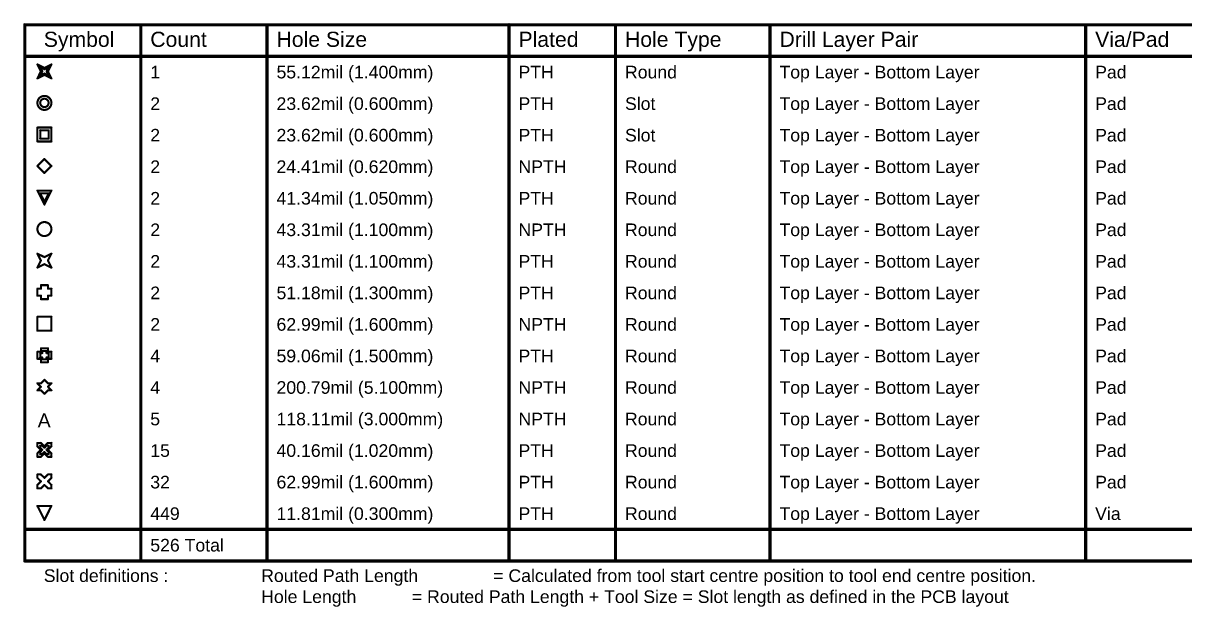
# Model space of a CAD drawing. Header units: inches. Extents: x -21 to 276, y -5 to 220.
# Drawn here: x -5.7 to 134.4, y 149.7 to 220.2 of the extents above; entities that cross this region are included whole.
import ezdxf

# ---------------------------------------------------------------- set-up
doc = ezdxf.new("R2010")
doc.units = ezdxf.units.IN
doc.layers.add('Drill Drawing', color=1, linetype='Continuous')
doc.styles.add('Arial', font='', dxfattribs={"height": 0.2})
doc.styles.get('Arial').set_extended_font_data('Arial')

msp = doc.modelspace()

# ---------------------------------------------------------------- linework, layer by layer
at = {"layer": 'Drill Drawing'}
for points in [[(-5.55, 219.99, 0.381, 0.381, 0), (275.9, 219.99, 0.381, 0.381, 0)], [(-5.55, 155.22, 0.381, 0.381, 0), (-5.55, 219.99, 0.381, 0.381, 0)], [(8.44, 155.22, 0.381, 0.381, 0), (8.44, 219.99, 0.381, 0.381, 0)], [(23.68, 155.22, 0.381, 0.381, 0), (23.68, 219.99, 0.381, 0.381, 0)], [(52.88, 155.22, 0.381, 0.381, 0), (52.88, 219.99, 0.381, 0.381, 0)], [(65.73, 155.22, 0.381, 0.381, 0), (65.73, 219.99, 0.381, 0.381, 0)], [(84.37, 155.22, 0.381, 0.381, 0), (84.37, 219.99, 0.381, 0.381, 0)], [(122.46, 155.22, 0.381, 0.381, 0), (122.46, 219.99, 0.381, 0.381, 0)], [(-5.55, 216.18, 0.381, 0.381, 0), (275.9, 216.18, 0.381, 0.381, 0)], [(-4.03, 215.2, 0.254, 0.254, 0), (-3.18, 214.78, 0.254, 0.254, 0)], [(-4.03, 215.2, 0.254, 0.254, 0), (-3.61, 214.36, 0.254, 0.254, 0)], [(-4.03, 213.51, 0.254, 0.254, 0), (-3.61, 214.36, 0.254, 0.254, 0)], [(-3.69, 214.87, 0.254, 0.254, 0), (-3.18, 214.61, 0.254, 0.254, 0)], [(-3.69, 214.87, 0.254, 0.254, 0), (-3.44, 214.36, 0.254, 0.254, 0)], [(-3.69, 213.85, 0.254, 0.254, 0), (-3.44, 214.36, 0.254, 0.254, 0)], [(-3.18, 214.78, 0.254, 0.254, 0), (-2.34, 215.2, 0.254, 0.254, 0)], [(-3.18, 214.61, 0.254, 0.254, 0), (-2.68, 214.87, 0.254, 0.254, 0)], [(-2.93, 214.36, 0.254, 0.254, 0), (-2.68, 214.87, 0.254, 0.254, 0)], [(-2.93, 214.36, 0.254, 0.254, 0), (-2.68, 213.85, 0.254, 0.254, 0)], [(-2.76, 214.36, 0.254, 0.254, 0), (-2.34, 215.2, 0.254, 0.254, 0)], [(-2.76, 214.36, 0.254, 0.254, 0), (-2.34, 213.51, 0.254, 0.254, 0)], [(-4.03, 213.51, 0.254, 0.254, 0), (-3.18, 213.93, 0.254, 0.254, 0)], [(-3.69, 213.85, 0.254, 0.254, 0), (-3.18, 214.1, 0.254, 0.254, 0)], [(-3.18, 214.1, 0.254, 0.254, 0), (-2.68, 213.85, 0.254, 0.254, 0)], [(-3.18, 213.93, 0.254, 0.254, 0), (-2.34, 213.51, 0.254, 0.254, 0)], [(-4.03, 207.58, 0.254, 0.254, 0), (-2.34, 207.58, 0.254, 0.254, 0)], [(-4.03, 205.89, 0.254, 0.254, 0), (-4.03, 207.58, 0.254, 0.254, 0)], [(-2.34, 205.89, 0.254, 0.254, 0), (-2.34, 207.58, 0.254, 0.254, 0)], [(-3.69, 207.25, 0.254, 0.254, 0), (-2.68, 207.25, 0.254, 0.254, 0)], [(-3.69, 206.23, 0.254, 0.254, 0), (-3.69, 207.25, 0.254, 0.254, 0)], [(-3.69, 206.23, 0.254, 0.254, 0), (-2.68, 206.23, 0.254, 0.254, 0)], [(-2.68, 206.23, 0.254, 0.254, 0), (-2.68, 207.25, 0.254, 0.254, 0)], [(-4.03, 205.89, 0.254, 0.254, 0), (-2.34, 205.89, 0.254, 0.254, 0)], [(-4.03, 202.93, 0.254, 0.254, 0), (-3.18, 203.77, 0.254, 0.254, 0)], [(-3.18, 203.77, 0.254, 0.254, 0), (-2.34, 202.93, 0.254, 0.254, 0)], [(-4.03, 202.93, 0.254, 0.254, 0), (-3.18, 202.08, 0.254, 0.254, 0)], [(-3.18, 202.08, 0.254, 0.254, 0), (-2.34, 202.93, 0.254, 0.254, 0)], [(-4.03, 199.96, 0.254, 0.254, 0), (-2.34, 199.96, 0.254, 0.254, 0)], [(-4.03, 199.96, 0.254, 0.254, 0), (-3.18, 198.27, 0.254, 0.254, 0)], [(-3.69, 199.63, 0.254, 0.254, 0), (-2.68, 199.63, 0.254, 0.254, 0)], [(-3.69, 199.63, 0.254, 0.254, 0), (-3.18, 198.61, 0.254, 0.254, 0)], [(-3.18, 198.27, 0.254, 0.254, 0), (-2.34, 199.96, 0.254, 0.254, 0)], [(-3.18, 198.61, 0.254, 0.254, 0), (-2.68, 199.63, 0.254, 0.254, 0)], [(-4.03, 192.34, 0.254, 0.254, 0), (-3.18, 191.92, 0.254, 0.254, 0)], [(-4.03, 192.34, 0.254, 0.254, 0), (-3.61, 191.5, 0.254, 0.254, 0)], [(-3.18, 191.92, 0.254, 0.254, 0), (-2.34, 192.34, 0.254, 0.254, 0)], [(-2.76, 191.5, 0.254, 0.254, 0), (-2.34, 192.34, 0.254, 0.254, 0)], [(-4.03, 190.65, 0.254, 0.254, 0), (-3.61, 191.5, 0.254, 0.254, 0)], [(-4.03, 190.65, 0.254, 0.254, 0), (-3.18, 191.07, 0.254, 0.254, 0)], [(-3.18, 191.07, 0.254, 0.254, 0), (-2.34, 190.65, 0.254, 0.254, 0)], [(-2.76, 191.5, 0.254, 0.254, 0), (-2.34, 190.65, 0.254, 0.254, 0)], [(-4.03, 187.26, 0.254, 0.254, 0), (-4.03, 188.11, 0.254, 0.254, 0)], [(-4.03, 188.11, 0.254, 0.254, 0), (-3.61, 188.11, 0.254, 0.254, 0)], [(-3.61, 188.11, 0.254, 0.254, 0), (-3.61, 188.53, 0.254, 0.254, 0)], [(-3.61, 188.53, 0.254, 0.254, 0), (-2.76, 188.53, 0.254, 0.254, 0)], [(-2.76, 188.11, 0.254, 0.254, 0), (-2.76, 188.53, 0.254, 0.254, 0)], [(-2.76, 188.11, 0.254, 0.254, 0), (-2.34, 188.11, 0.254, 0.254, 0)], [(-2.34, 187.26, 0.254, 0.254, 0), (-2.34, 188.11, 0.254, 0.254, 0)], [(-4.03, 187.26, 0.254, 0.254, 0), (-3.61, 187.26, 0.254, 0.254, 0)], [(-3.61, 186.84, 0.254, 0.254, 0), (-3.61, 187.26, 0.254, 0.254, 0)], [(-3.61, 186.84, 0.254, 0.254, 0), (-2.76, 186.84, 0.254, 0.254, 0)], [(-2.76, 187.26, 0.254, 0.254, 0), (-2.34, 187.26, 0.254, 0.254, 0)], [(-2.76, 186.84, 0.254, 0.254, 0), (-2.76, 187.26, 0.254, 0.254, 0)], [(-4.03, 184.72, 0.254, 0.254, 0), (-2.34, 184.72, 0.254, 0.254, 0)], [(-4.03, 183.03, 0.254, 0.254, 0), (-4.03, 184.72, 0.254, 0.254, 0)], [(-2.34, 183.03, 0.254, 0.254, 0), (-2.34, 184.72, 0.254, 0.254, 0)], [(-4.03, 183.03, 0.254, 0.254, 0), (-2.34, 183.03, 0.254, 0.254, 0)], [(-3.61, 180.49, 0.254, 0.254, 0), (-3.61, 180.91, 0.254, 0.254, 0)], [(-3.61, 180.91, 0.254, 0.254, 0), (-2.76, 180.91, 0.254, 0.254, 0)], [(-2.76, 180.49, 0.254, 0.254, 0), (-2.76, 180.91, 0.254, 0.254, 0)], [(-4.03, 179.64, 0.254, 0.254, 0), (-4.03, 180.49, 0.254, 0.254, 0)], [(-4.03, 180.49, 0.254, 0.254, 0), (-3.61, 180.49, 0.254, 0.254, 0)], [(-4.03, 179.64, 0.254, 0.254, 0), (-3.61, 179.64, 0.254, 0.254, 0)], [(-3.69, 179.81, 0.254, 0.254, 0), (-3.69, 180.32, 0.254, 0.254, 0)], [(-3.69, 180.32, 0.254, 0.254, 0), (-3.44, 180.32, 0.254, 0.254, 0)], [(-3.69, 179.81, 0.254, 0.254, 0), (-3.44, 179.81, 0.254, 0.254, 0)], [(-3.61, 179.22, 0.254, 0.254, 0), (-3.61, 179.64, 0.254, 0.254, 0)], [(-3.44, 180.32, 0.254, 0.254, 0), (-3.44, 180.58, 0.254, 0.254, 0)], [(-3.44, 180.58, 0.254, 0.254, 0), (-2.93, 180.58, 0.254, 0.254, 0)], [(-3.44, 179.56, 0.254, 0.254, 0), (-3.44, 179.81, 0.254, 0.254, 0)], [(-3.44, 179.56, 0.254, 0.254, 0), (-2.93, 179.56, 0.254, 0.254, 0)], [(-2.93, 180.32, 0.254, 0.254, 0), (-2.93, 180.58, 0.254, 0.254, 0)], [(-2.93, 180.32, 0.254, 0.254, 0), (-2.68, 180.32, 0.254, 0.254, 0)], [(-2.93, 179.81, 0.254, 0.254, 0), (-2.68, 179.81, 0.254, 0.254, 0)], [(-2.93, 179.56, 0.254, 0.254, 0), (-2.93, 179.81, 0.254, 0.254, 0)], [(-2.76, 180.49, 0.254, 0.254, 0), (-2.34, 180.49, 0.254, 0.254, 0)], [(-2.76, 179.64, 0.254, 0.254, 0), (-2.34, 179.64, 0.254, 0.254, 0)], [(-2.76, 179.22, 0.254, 0.254, 0), (-2.76, 179.64, 0.254, 0.254, 0)], [(-2.68, 179.81, 0.254, 0.254, 0), (-2.68, 180.32, 0.254, 0.254, 0)], [(-2.34, 179.64, 0.254, 0.254, 0), (-2.34, 180.49, 0.254, 0.254, 0)], [(-3.61, 179.22, 0.254, 0.254, 0), (-2.76, 179.22, 0.254, 0.254, 0)], [(-4.03, 176.68, 0.254, 0.254, 0), (-3.61, 176.26, 0.254, 0.254, 0)], [(-4.03, 176.68, 0.254, 0.254, 0), (-3.61, 176.68, 0.254, 0.254, 0)], [(-3.61, 176.68, 0.254, 0.254, 0), (-3.18, 177.1, 0.254, 0.254, 0)], [(-3.18, 177.1, 0.254, 0.254, 0), (-2.76, 176.68, 0.254, 0.254, 0)], [(-2.76, 176.68, 0.254, 0.254, 0), (-2.34, 176.68, 0.254, 0.254, 0)], [(-2.76, 176.26, 0.254, 0.254, 0), (-2.34, 176.68, 0.254, 0.254, 0)], [(-4.03, 175.83, 0.254, 0.254, 0), (-3.61, 176.26, 0.254, 0.254, 0)], [(-4.03, 175.83, 0.254, 0.254, 0), (-3.61, 175.83, 0.254, 0.254, 0)], [(-3.61, 175.83, 0.254, 0.254, 0), (-3.18, 175.41, 0.254, 0.254, 0)], [(-3.18, 175.41, 0.254, 0.254, 0), (-2.76, 175.83, 0.254, 0.254, 0)], [(-2.76, 176.26, 0.254, 0.254, 0), (-2.34, 175.83, 0.254, 0.254, 0)], [(-2.76, 175.83, 0.254, 0.254, 0), (-2.34, 175.83, 0.254, 0.254, 0)], [(-4.03, 169.06, 0.254, 0.254, 0), (-4.03, 169.48, 0.254, 0.254, 0)], [(-4.03, 169.48, 0.254, 0.254, 0), (-3.61, 169.48, 0.254, 0.254, 0)], [(-3.61, 169.48, 0.254, 0.254, 0), (-3.18, 169.06, 0.254, 0.254, 0)], [(-3.18, 169.06, 0.254, 0.254, 0), (-2.76, 169.48, 0.254, 0.254, 0)], [(-2.76, 169.48, 0.254, 0.254, 0), (-2.34, 169.48, 0.254, 0.254, 0)], [(-2.34, 169.06, 0.254, 0.254, 0), (-2.34, 169.48, 0.254, 0.254, 0)], [(-4.03, 169.06, 0.254, 0.254, 0), (-3.61, 168.64, 0.254, 0.254, 0)], [(-4.03, 168.21, 0.254, 0.254, 0), (-3.61, 168.64, 0.254, 0.254, 0)], [(-4.03, 167.79, 0.254, 0.254, 0), (-4.03, 168.21, 0.254, 0.254, 0)], [(-3.69, 168.89, 0.254, 0.254, 0), (-3.69, 169.15, 0.254, 0.254, 0)], [(-3.69, 169.15, 0.254, 0.254, 0), (-3.44, 169.15, 0.254, 0.254, 0)], [(-3.69, 168.89, 0.254, 0.254, 0), (-3.44, 168.64, 0.254, 0.254, 0)], [(-3.69, 168.38, 0.254, 0.254, 0), (-3.44, 168.64, 0.254, 0.254, 0)], [(-3.69, 168.13, 0.254, 0.254, 0), (-3.69, 168.38, 0.254, 0.254, 0)], [(-3.69, 168.13, 0.254, 0.254, 0), (-3.44, 168.13, 0.254, 0.254, 0)], [(-3.61, 167.79, 0.254, 0.254, 0), (-3.18, 168.21, 0.254, 0.254, 0)], [(-3.44, 169.15, 0.254, 0.254, 0), (-3.18, 168.89, 0.254, 0.254, 0)], [(-3.44, 168.13, 0.254, 0.254, 0), (-3.18, 168.38, 0.254, 0.254, 0)], [(-3.18, 168.89, 0.254, 0.254, 0), (-2.93, 169.15, 0.254, 0.254, 0)], [(-3.18, 168.38, 0.254, 0.254, 0), (-2.93, 168.13, 0.254, 0.254, 0)], [(-3.18, 168.21, 0.254, 0.254, 0), (-2.76, 167.79, 0.254, 0.254, 0)], [(-2.93, 169.15, 0.254, 0.254, 0), (-2.68, 169.15, 0.254, 0.254, 0)], [(-2.93, 168.64, 0.254, 0.254, 0), (-2.68, 168.89, 0.254, 0.254, 0)], [(-2.93, 168.64, 0.254, 0.254, 0), (-2.68, 168.38, 0.254, 0.254, 0)], [(-2.93, 168.13, 0.254, 0.254, 0), (-2.68, 168.13, 0.254, 0.254, 0)], [(-2.76, 168.64, 0.254, 0.254, 0), (-2.34, 169.06, 0.254, 0.254, 0)], [(-2.76, 168.64, 0.254, 0.254, 0), (-2.34, 168.21, 0.254, 0.254, 0)], [(-2.68, 168.89, 0.254, 0.254, 0), (-2.68, 169.15, 0.254, 0.254, 0)], [(-2.68, 168.13, 0.254, 0.254, 0), (-2.68, 168.38, 0.254, 0.254, 0)], [(-2.34, 167.79, 0.254, 0.254, 0), (-2.34, 168.21, 0.254, 0.254, 0)], [(-4.03, 167.79, 0.254, 0.254, 0), (-3.61, 167.79, 0.254, 0.254, 0)], [(-2.76, 167.79, 0.254, 0.254, 0), (-2.34, 167.79, 0.254, 0.254, 0)], [(-4.03, 165.25, 0.254, 0.254, 0), (-4.03, 165.67, 0.254, 0.254, 0)], [(-4.03, 165.67, 0.254, 0.254, 0), (-3.61, 165.67, 0.254, 0.254, 0)], [(-3.61, 165.67, 0.254, 0.254, 0), (-3.18, 165.25, 0.254, 0.254, 0)], [(-3.18, 165.25, 0.254, 0.254, 0), (-2.76, 165.67, 0.254, 0.254, 0)], [(-2.76, 165.67, 0.254, 0.254, 0), (-2.34, 165.67, 0.254, 0.254, 0)], [(-2.34, 165.25, 0.254, 0.254, 0), (-2.34, 165.67, 0.254, 0.254, 0)], [(-4.03, 165.25, 0.254, 0.254, 0), (-3.61, 164.83, 0.254, 0.254, 0)], [(-4.03, 164.4, 0.254, 0.254, 0), (-3.61, 164.83, 0.254, 0.254, 0)], [(-4.03, 163.98, 0.254, 0.254, 0), (-4.03, 164.4, 0.254, 0.254, 0)], [(-4.03, 163.98, 0.254, 0.254, 0), (-3.61, 163.98, 0.254, 0.254, 0)], [(-3.61, 163.98, 0.254, 0.254, 0), (-3.18, 164.4, 0.254, 0.254, 0)], [(-3.18, 164.4, 0.254, 0.254, 0), (-2.76, 163.98, 0.254, 0.254, 0)], [(-2.76, 164.83, 0.254, 0.254, 0), (-2.34, 165.25, 0.254, 0.254, 0)], [(-2.76, 164.83, 0.254, 0.254, 0), (-2.34, 164.4, 0.254, 0.254, 0)], [(-2.76, 163.98, 0.254, 0.254, 0), (-2.34, 163.98, 0.254, 0.254, 0)], [(-2.34, 163.98, 0.254, 0.254, 0), (-2.34, 164.4, 0.254, 0.254, 0)], [(-4.03, 161.86, 0.254, 0.254, 0), (-2.34, 161.86, 0.254, 0.254, 0)], [(-4.03, 161.86, 0.254, 0.254, 0), (-3.18, 160.17, 0.254, 0.254, 0)], [(-3.18, 160.17, 0.254, 0.254, 0), (-2.34, 161.86, 0.254, 0.254, 0)], [(-5.55, 159.03, 0.381, 0.381, 0), (275.9, 159.03, 0.381, 0.381, 0)], [(-5.55, 155.22, 0.381, 0.381, 0), (275.9, 155.22, 0.381, 0.381, 0)]]:
    msp.add_lwpolyline(points, format="xyseb", dxfattribs=at)
for points in [[(-5.65, 219.99, 0.191, 0.191, 1), (-5.45, 219.99, 0.191, 0.191, 1)], [(-5.65, 219.99, 0.191, 0.191, 1), (-5.45, 219.99, 0.191, 0.191, 1)], [(8.35, 219.99, 0.191, 0.191, 1), (8.54, 219.99, 0.191, 0.191, 1)], [(23.58, 219.99, 0.191, 0.191, 1), (23.77, 219.99, 0.191, 0.191, 1)], [(52.78, 219.99, 0.191, 0.191, 1), (52.98, 219.99, 0.191, 0.191, 1)], [(65.63, 219.99, 0.191, 0.191, 1), (65.82, 219.99, 0.191, 0.191, 1)], [(84.27, 219.99, 0.191, 0.191, 1), (84.46, 219.99, 0.191, 0.191, 1)], [(122.36, 219.99, 0.191, 0.191, 1), (122.55, 219.99, 0.191, 0.191, 1)], [(-5.65, 216.18, 0.191, 0.191, 1), (-5.45, 216.18, 0.191, 0.191, 1)], [(-4.09, 215.2, 0.127, 0.127, 1), (-3.97, 215.2, 0.127, 0.127, 1)], [(-4.09, 215.2, 0.127, 0.127, 1), (-3.97, 215.2, 0.127, 0.127, 1)], [(-3.76, 214.87, 0.127, 0.127, 1), (-3.63, 214.87, 0.127, 0.127, 1)], [(-3.76, 214.87, 0.127, 0.127, 1), (-3.63, 214.87, 0.127, 0.127, 1)], [(-3.67, 214.36, 0.127, 0.127, 1), (-3.54, 214.36, 0.127, 0.127, 1)], [(-3.67, 214.36, 0.127, 0.127, 1), (-3.54, 214.36, 0.127, 0.127, 1)], [(-3.5, 214.36, 0.127, 0.127, 1), (-3.38, 214.36, 0.127, 0.127, 1)], [(-3.5, 214.36, 0.127, 0.127, 1), (-3.38, 214.36, 0.127, 0.127, 1)], [(-3.25, 214.78, 0.127, 0.127, 1), (-3.12, 214.78, 0.127, 0.127, 1)], [(-3.25, 214.78, 0.127, 0.127, 1), (-3.12, 214.78, 0.127, 0.127, 1)], [(-3.25, 214.61, 0.127, 0.127, 1), (-3.12, 214.61, 0.127, 0.127, 1)], [(-3.25, 214.61, 0.127, 0.127, 1), (-3.12, 214.61, 0.127, 0.127, 1)], [(-2.99, 214.36, 0.127, 0.127, 1), (-2.87, 214.36, 0.127, 0.127, 1)], [(-2.99, 214.36, 0.127, 0.127, 1), (-2.87, 214.36, 0.127, 0.127, 1)], [(-2.82, 214.36, 0.127, 0.127, 1), (-2.7, 214.36, 0.127, 0.127, 1)], [(-2.82, 214.36, 0.127, 0.127, 1), (-2.7, 214.36, 0.127, 0.127, 1)], [(-2.74, 214.87, 0.127, 0.127, 1), (-2.61, 214.87, 0.127, 0.127, 1)], [(-2.74, 214.87, 0.127, 0.127, 1), (-2.61, 214.87, 0.127, 0.127, 1)], [(-2.4, 215.2, 0.127, 0.127, 1), (-2.27, 215.2, 0.127, 0.127, 1)], [(-2.4, 215.2, 0.127, 0.127, 1), (-2.27, 215.2, 0.127, 0.127, 1)], [(-4.09, 213.51, 0.127, 0.127, 1), (-3.97, 213.51, 0.127, 0.127, 1)], [(-4.09, 213.51, 0.127, 0.127, 1), (-3.97, 213.51, 0.127, 0.127, 1)], [(-3.76, 213.85, 0.127, 0.127, 1), (-3.63, 213.85, 0.127, 0.127, 1)], [(-3.76, 213.85, 0.127, 0.127, 1), (-3.63, 213.85, 0.127, 0.127, 1)], [(-3.25, 214.1, 0.127, 0.127, 1), (-3.12, 214.1, 0.127, 0.127, 1)], [(-3.25, 214.1, 0.127, 0.127, 1), (-3.12, 214.1, 0.127, 0.127, 1)], [(-3.25, 213.93, 0.127, 0.127, 1), (-3.12, 213.93, 0.127, 0.127, 1)], [(-3.25, 213.93, 0.127, 0.127, 1), (-3.12, 213.93, 0.127, 0.127, 1)], [(-2.74, 213.85, 0.127, 0.127, 1), (-2.61, 213.85, 0.127, 0.127, 1)], [(-2.74, 213.85, 0.127, 0.127, 1), (-2.61, 213.85, 0.127, 0.127, 1)], [(-2.4, 213.51, 0.127, 0.127, 1), (-2.27, 213.51, 0.127, 0.127, 1)], [(-2.4, 213.51, 0.127, 0.127, 1), (-2.27, 213.51, 0.127, 0.127, 1)], [(-2.34, 210.55, 0.254, 0.254, 1), (-4.03, 210.55, 0.254, 0.254, 1)], [(-4.09, 210.55, 0.127, 0.127, 1), (-3.97, 210.55, 0.127, 0.127, 1)], [(-2.68, 210.55, 0.254, 0.254, 1), (-3.69, 210.55, 0.254, 0.254, 1)], [(-3.76, 210.55, 0.127, 0.127, 1), (-3.63, 210.55, 0.127, 0.127, 1)], [(-2.74, 210.55, 0.127, 0.127, 1), (-2.61, 210.55, 0.127, 0.127, 1)], [(-2.4, 210.55, 0.127, 0.127, 1), (-2.27, 210.55, 0.127, 0.127, 1)], [(-4.09, 207.58, 0.127, 0.127, 1), (-3.97, 207.58, 0.127, 0.127, 1)], [(-4.09, 207.58, 0.127, 0.127, 1), (-3.97, 207.58, 0.127, 0.127, 1)], [(-2.4, 207.58, 0.127, 0.127, 1), (-2.27, 207.58, 0.127, 0.127, 1)], [(-2.4, 207.58, 0.127, 0.127, 1), (-2.27, 207.58, 0.127, 0.127, 1)], [(-3.76, 207.25, 0.127, 0.127, 1), (-3.63, 207.25, 0.127, 0.127, 1)], [(-3.76, 207.25, 0.127, 0.127, 1), (-3.63, 207.25, 0.127, 0.127, 1)], [(-3.76, 206.23, 0.127, 0.127, 1), (-3.63, 206.23, 0.127, 0.127, 1)], [(-3.76, 206.23, 0.127, 0.127, 1), (-3.63, 206.23, 0.127, 0.127, 1)], [(-2.74, 207.25, 0.127, 0.127, 1), (-2.61, 207.25, 0.127, 0.127, 1)], [(-2.74, 207.25, 0.127, 0.127, 1), (-2.61, 207.25, 0.127, 0.127, 1)], [(-2.74, 206.23, 0.127, 0.127, 1), (-2.61, 206.23, 0.127, 0.127, 1)], [(-2.74, 206.23, 0.127, 0.127, 1), (-2.61, 206.23, 0.127, 0.127, 1)], [(-4.09, 205.89, 0.127, 0.127, 1), (-3.97, 205.89, 0.127, 0.127, 1)], [(-4.09, 205.89, 0.127, 0.127, 1), (-3.97, 205.89, 0.127, 0.127, 1)], [(-2.4, 205.89, 0.127, 0.127, 1), (-2.27, 205.89, 0.127, 0.127, 1)], [(-2.4, 205.89, 0.127, 0.127, 1), (-2.27, 205.89, 0.127, 0.127, 1)], [(-3.25, 203.77, 0.127, 0.127, 1), (-3.12, 203.77, 0.127, 0.127, 1)], [(-3.25, 203.77, 0.127, 0.127, 1), (-3.12, 203.77, 0.127, 0.127, 1)], [(-4.09, 202.93, 0.127, 0.127, 1), (-3.97, 202.93, 0.127, 0.127, 1)], [(-4.09, 202.93, 0.127, 0.127, 1), (-3.97, 202.93, 0.127, 0.127, 1)], [(-3.25, 202.08, 0.127, 0.127, 1), (-3.12, 202.08, 0.127, 0.127, 1)], [(-3.25, 202.08, 0.127, 0.127, 1), (-3.12, 202.08, 0.127, 0.127, 1)], [(-2.4, 202.93, 0.127, 0.127, 1), (-2.27, 202.93, 0.127, 0.127, 1)], [(-2.4, 202.93, 0.127, 0.127, 1), (-2.27, 202.93, 0.127, 0.127, 1)], [(-4.09, 199.96, 0.127, 0.127, 1), (-3.97, 199.96, 0.127, 0.127, 1)], [(-4.09, 199.96, 0.127, 0.127, 1), (-3.97, 199.96, 0.127, 0.127, 1)], [(-3.76, 199.63, 0.127, 0.127, 1), (-3.63, 199.63, 0.127, 0.127, 1)], [(-3.76, 199.63, 0.127, 0.127, 1), (-3.63, 199.63, 0.127, 0.127, 1)], [(-2.74, 199.63, 0.127, 0.127, 1), (-2.61, 199.63, 0.127, 0.127, 1)], [(-2.74, 199.63, 0.127, 0.127, 1), (-2.61, 199.63, 0.127, 0.127, 1)], [(-2.4, 199.96, 0.127, 0.127, 1), (-2.27, 199.96, 0.127, 0.127, 1)], [(-2.4, 199.96, 0.127, 0.127, 1), (-2.27, 199.96, 0.127, 0.127, 1)], [(-3.25, 198.61, 0.127, 0.127, 1), (-3.12, 198.61, 0.127, 0.127, 1)], [(-3.25, 198.61, 0.127, 0.127, 1), (-3.12, 198.61, 0.127, 0.127, 1)], [(-3.25, 198.27, 0.127, 0.127, 1), (-3.12, 198.27, 0.127, 0.127, 1)], [(-3.25, 198.27, 0.127, 0.127, 1), (-3.12, 198.27, 0.127, 0.127, 1)], [(-2.34, 195.31, 0.254, 0.254, 1), (-4.03, 195.31, 0.254, 0.254, 1)], [(-4.09, 195.31, 0.127, 0.127, 1), (-3.97, 195.31, 0.127, 0.127, 1)], [(-2.4, 195.31, 0.127, 0.127, 1), (-2.27, 195.31, 0.127, 0.127, 1)], [(-4.09, 192.34, 0.127, 0.127, 1), (-3.97, 192.34, 0.127, 0.127, 1)], [(-4.09, 192.34, 0.127, 0.127, 1), (-3.97, 192.34, 0.127, 0.127, 1)], [(-3.25, 191.92, 0.127, 0.127, 1), (-3.12, 191.92, 0.127, 0.127, 1)], [(-3.25, 191.92, 0.127, 0.127, 1), (-3.12, 191.92, 0.127, 0.127, 1)], [(-2.4, 192.34, 0.127, 0.127, 1), (-2.27, 192.34, 0.127, 0.127, 1)], [(-2.4, 192.34, 0.127, 0.127, 1), (-2.27, 192.34, 0.127, 0.127, 1)], [(-4.09, 190.65, 0.127, 0.127, 1), (-3.97, 190.65, 0.127, 0.127, 1)], [(-4.09, 190.65, 0.127, 0.127, 1), (-3.97, 190.65, 0.127, 0.127, 1)], [(-3.67, 191.5, 0.127, 0.127, 1), (-3.54, 191.5, 0.127, 0.127, 1)], [(-3.67, 191.5, 0.127, 0.127, 1), (-3.54, 191.5, 0.127, 0.127, 1)], [(-3.25, 191.07, 0.127, 0.127, 1), (-3.12, 191.07, 0.127, 0.127, 1)], [(-3.25, 191.07, 0.127, 0.127, 1), (-3.12, 191.07, 0.127, 0.127, 1)], [(-2.82, 191.5, 0.127, 0.127, 1), (-2.7, 191.5, 0.127, 0.127, 1)], [(-2.82, 191.5, 0.127, 0.127, 1), (-2.7, 191.5, 0.127, 0.127, 1)], [(-2.4, 190.65, 0.127, 0.127, 1), (-2.27, 190.65, 0.127, 0.127, 1)], [(-2.4, 190.65, 0.127, 0.127, 1), (-2.27, 190.65, 0.127, 0.127, 1)], [(-4.09, 188.11, 0.127, 0.127, 1), (-3.97, 188.11, 0.127, 0.127, 1)], [(-4.09, 188.11, 0.127, 0.127, 1), (-3.97, 188.11, 0.127, 0.127, 1)], [(-3.67, 188.53, 0.127, 0.127, 1), (-3.54, 188.53, 0.127, 0.127, 1)], [(-3.67, 188.53, 0.127, 0.127, 1), (-3.54, 188.53, 0.127, 0.127, 1)], [(-3.67, 188.11, 0.127, 0.127, 1), (-3.54, 188.11, 0.127, 0.127, 1)], [(-3.67, 188.11, 0.127, 0.127, 1), (-3.54, 188.11, 0.127, 0.127, 1)], [(-2.82, 188.53, 0.127, 0.127, 1), (-2.7, 188.53, 0.127, 0.127, 1)], [(-2.82, 188.53, 0.127, 0.127, 1), (-2.7, 188.53, 0.127, 0.127, 1)], [(-2.82, 188.11, 0.127, 0.127, 1), (-2.7, 188.11, 0.127, 0.127, 1)], [(-2.82, 188.11, 0.127, 0.127, 1), (-2.7, 188.11, 0.127, 0.127, 1)], [(-2.4, 188.11, 0.127, 0.127, 1), (-2.27, 188.11, 0.127, 0.127, 1)], [(-2.4, 188.11, 0.127, 0.127, 1), (-2.27, 188.11, 0.127, 0.127, 1)], [(-4.09, 187.26, 0.127, 0.127, 1), (-3.97, 187.26, 0.127, 0.127, 1)], [(-4.09, 187.26, 0.127, 0.127, 1), (-3.97, 187.26, 0.127, 0.127, 1)], [(-3.67, 187.26, 0.127, 0.127, 1), (-3.54, 187.26, 0.127, 0.127, 1)], [(-3.67, 187.26, 0.127, 0.127, 1), (-3.54, 187.26, 0.127, 0.127, 1)], [(-3.67, 186.84, 0.127, 0.127, 1), (-3.54, 186.84, 0.127, 0.127, 1)], [(-3.67, 186.84, 0.127, 0.127, 1), (-3.54, 186.84, 0.127, 0.127, 1)], [(-2.82, 187.26, 0.127, 0.127, 1), (-2.7, 187.26, 0.127, 0.127, 1)], [(-2.82, 187.26, 0.127, 0.127, 1), (-2.7, 187.26, 0.127, 0.127, 1)], [(-2.82, 186.84, 0.127, 0.127, 1), (-2.7, 186.84, 0.127, 0.127, 1)], [(-2.82, 186.84, 0.127, 0.127, 1), (-2.7, 186.84, 0.127, 0.127, 1)], [(-2.4, 187.26, 0.127, 0.127, 1), (-2.27, 187.26, 0.127, 0.127, 1)], [(-2.4, 187.26, 0.127, 0.127, 1), (-2.27, 187.26, 0.127, 0.127, 1)], [(-4.09, 184.72, 0.127, 0.127, 1), (-3.97, 184.72, 0.127, 0.127, 1)], [(-4.09, 184.72, 0.127, 0.127, 1), (-3.97, 184.72, 0.127, 0.127, 1)], [(-2.4, 184.72, 0.127, 0.127, 1), (-2.27, 184.72, 0.127, 0.127, 1)], [(-2.4, 184.72, 0.127, 0.127, 1), (-2.27, 184.72, 0.127, 0.127, 1)], [(-4.09, 183.03, 0.127, 0.127, 1), (-3.97, 183.03, 0.127, 0.127, 1)], [(-4.09, 183.03, 0.127, 0.127, 1), (-3.97, 183.03, 0.127, 0.127, 1)], [(-2.4, 183.03, 0.127, 0.127, 1), (-2.27, 183.03, 0.127, 0.127, 1)], [(-2.4, 183.03, 0.127, 0.127, 1), (-2.27, 183.03, 0.127, 0.127, 1)], [(-3.67, 180.91, 0.127, 0.127, 1), (-3.54, 180.91, 0.127, 0.127, 1)], [(-3.67, 180.91, 0.127, 0.127, 1), (-3.54, 180.91, 0.127, 0.127, 1)], [(-2.82, 180.91, 0.127, 0.127, 1), (-2.7, 180.91, 0.127, 0.127, 1)], [(-2.82, 180.91, 0.127, 0.127, 1), (-2.7, 180.91, 0.127, 0.127, 1)], [(-4.09, 180.49, 0.127, 0.127, 1), (-3.97, 180.49, 0.127, 0.127, 1)], [(-4.09, 180.49, 0.127, 0.127, 1), (-3.97, 180.49, 0.127, 0.127, 1)], [(-4.09, 179.64, 0.127, 0.127, 1), (-3.97, 179.64, 0.127, 0.127, 1)], [(-4.09, 179.64, 0.127, 0.127, 1), (-3.97, 179.64, 0.127, 0.127, 1)], [(-3.76, 180.32, 0.127, 0.127, 1), (-3.63, 180.32, 0.127, 0.127, 1)], [(-3.76, 180.32, 0.127, 0.127, 1), (-3.63, 180.32, 0.127, 0.127, 1)], [(-3.76, 179.81, 0.127, 0.127, 1), (-3.63, 179.81, 0.127, 0.127, 1)], [(-3.76, 179.81, 0.127, 0.127, 1), (-3.63, 179.81, 0.127, 0.127, 1)], [(-3.67, 180.49, 0.127, 0.127, 1), (-3.54, 180.49, 0.127, 0.127, 1)], [(-3.67, 180.49, 0.127, 0.127, 1), (-3.54, 180.49, 0.127, 0.127, 1)], [(-3.67, 179.64, 0.127, 0.127, 1), (-3.54, 179.64, 0.127, 0.127, 1)], [(-3.67, 179.64, 0.127, 0.127, 1), (-3.54, 179.64, 0.127, 0.127, 1)], [(-3.5, 180.58, 0.127, 0.127, 1), (-3.38, 180.58, 0.127, 0.127, 1)], [(-3.5, 180.58, 0.127, 0.127, 1), (-3.38, 180.58, 0.127, 0.127, 1)], [(-3.5, 180.32, 0.127, 0.127, 1), (-3.38, 180.32, 0.127, 0.127, 1)], [(-3.5, 180.32, 0.127, 0.127, 1), (-3.38, 180.32, 0.127, 0.127, 1)], [(-3.5, 179.81, 0.127, 0.127, 1), (-3.38, 179.81, 0.127, 0.127, 1)], [(-3.5, 179.81, 0.127, 0.127, 1), (-3.38, 179.81, 0.127, 0.127, 1)], [(-3.5, 179.56, 0.127, 0.127, 1), (-3.38, 179.56, 0.127, 0.127, 1)], [(-3.5, 179.56, 0.127, 0.127, 1), (-3.38, 179.56, 0.127, 0.127, 1)], [(-2.99, 180.58, 0.127, 0.127, 1), (-2.87, 180.58, 0.127, 0.127, 1)], [(-2.99, 180.58, 0.127, 0.127, 1), (-2.87, 180.58, 0.127, 0.127, 1)], [(-2.99, 180.32, 0.127, 0.127, 1), (-2.87, 180.32, 0.127, 0.127, 1)], [(-2.99, 180.32, 0.127, 0.127, 1), (-2.87, 180.32, 0.127, 0.127, 1)], [(-2.99, 179.81, 0.127, 0.127, 1), (-2.87, 179.81, 0.127, 0.127, 1)], [(-2.99, 179.81, 0.127, 0.127, 1), (-2.87, 179.81, 0.127, 0.127, 1)], [(-2.99, 179.56, 0.127, 0.127, 1), (-2.87, 179.56, 0.127, 0.127, 1)], [(-2.99, 179.56, 0.127, 0.127, 1), (-2.87, 179.56, 0.127, 0.127, 1)], [(-2.82, 180.49, 0.127, 0.127, 1), (-2.7, 180.49, 0.127, 0.127, 1)], [(-2.82, 180.49, 0.127, 0.127, 1), (-2.7, 180.49, 0.127, 0.127, 1)], [(-2.82, 179.64, 0.127, 0.127, 1), (-2.7, 179.64, 0.127, 0.127, 1)], [(-2.82, 179.64, 0.127, 0.127, 1), (-2.7, 179.64, 0.127, 0.127, 1)], [(-2.74, 180.32, 0.127, 0.127, 1), (-2.61, 180.32, 0.127, 0.127, 1)], [(-2.74, 180.32, 0.127, 0.127, 1), (-2.61, 180.32, 0.127, 0.127, 1)], [(-2.74, 179.81, 0.127, 0.127, 1), (-2.61, 179.81, 0.127, 0.127, 1)], [(-2.74, 179.81, 0.127, 0.127, 1), (-2.61, 179.81, 0.127, 0.127, 1)], [(-2.4, 180.49, 0.127, 0.127, 1), (-2.27, 180.49, 0.127, 0.127, 1)], [(-2.4, 180.49, 0.127, 0.127, 1), (-2.27, 180.49, 0.127, 0.127, 1)], [(-2.4, 179.64, 0.127, 0.127, 1), (-2.27, 179.64, 0.127, 0.127, 1)], [(-2.4, 179.64, 0.127, 0.127, 1), (-2.27, 179.64, 0.127, 0.127, 1)], [(-3.67, 179.22, 0.127, 0.127, 1), (-3.54, 179.22, 0.127, 0.127, 1)], [(-3.67, 179.22, 0.127, 0.127, 1), (-3.54, 179.22, 0.127, 0.127, 1)], [(-2.82, 179.22, 0.127, 0.127, 1), (-2.7, 179.22, 0.127, 0.127, 1)], [(-2.82, 179.22, 0.127, 0.127, 1), (-2.7, 179.22, 0.127, 0.127, 1)], [(-4.09, 176.68, 0.127, 0.127, 1), (-3.97, 176.68, 0.127, 0.127, 1)], [(-4.09, 176.68, 0.127, 0.127, 1), (-3.97, 176.68, 0.127, 0.127, 1)], [(-3.67, 176.68, 0.127, 0.127, 1), (-3.54, 176.68, 0.127, 0.127, 1)], [(-3.67, 176.68, 0.127, 0.127, 1), (-3.54, 176.68, 0.127, 0.127, 1)], [(-3.25, 177.1, 0.127, 0.127, 1), (-3.12, 177.1, 0.127, 0.127, 1)], [(-3.25, 177.1, 0.127, 0.127, 1), (-3.12, 177.1, 0.127, 0.127, 1)], [(-2.82, 176.68, 0.127, 0.127, 1), (-2.7, 176.68, 0.127, 0.127, 1)], [(-2.82, 176.68, 0.127, 0.127, 1), (-2.7, 176.68, 0.127, 0.127, 1)], [(-2.4, 176.68, 0.127, 0.127, 1), (-2.27, 176.68, 0.127, 0.127, 1)], [(-2.4, 176.68, 0.127, 0.127, 1), (-2.27, 176.68, 0.127, 0.127, 1)], [(-4.09, 175.83, 0.127, 0.127, 1), (-3.97, 175.83, 0.127, 0.127, 1)], [(-4.09, 175.83, 0.127, 0.127, 1), (-3.97, 175.83, 0.127, 0.127, 1)], [(-3.67, 176.26, 0.127, 0.127, 1), (-3.54, 176.26, 0.127, 0.127, 1)], [(-3.67, 176.26, 0.127, 0.127, 1), (-3.54, 176.26, 0.127, 0.127, 1)], [(-3.67, 175.83, 0.127, 0.127, 1), (-3.54, 175.83, 0.127, 0.127, 1)], [(-3.67, 175.83, 0.127, 0.127, 1), (-3.54, 175.83, 0.127, 0.127, 1)], [(-3.25, 175.41, 0.127, 0.127, 1), (-3.12, 175.41, 0.127, 0.127, 1)], [(-3.25, 175.41, 0.127, 0.127, 1), (-3.12, 175.41, 0.127, 0.127, 1)], [(-2.82, 176.26, 0.127, 0.127, 1), (-2.7, 176.26, 0.127, 0.127, 1)], [(-2.82, 176.26, 0.127, 0.127, 1), (-2.7, 176.26, 0.127, 0.127, 1)], [(-2.82, 175.83, 0.127, 0.127, 1), (-2.7, 175.83, 0.127, 0.127, 1)], [(-2.82, 175.83, 0.127, 0.127, 1), (-2.7, 175.83, 0.127, 0.127, 1)], [(-2.4, 175.83, 0.127, 0.127, 1), (-2.27, 175.83, 0.127, 0.127, 1)], [(-2.4, 175.83, 0.127, 0.127, 1), (-2.27, 175.83, 0.127, 0.127, 1)], [(-4.09, 169.48, 0.127, 0.127, 1), (-3.97, 169.48, 0.127, 0.127, 1)], [(-4.09, 169.48, 0.127, 0.127, 1), (-3.97, 169.48, 0.127, 0.127, 1)], [(-3.67, 169.48, 0.127, 0.127, 1), (-3.54, 169.48, 0.127, 0.127, 1)], [(-3.67, 169.48, 0.127, 0.127, 1), (-3.54, 169.48, 0.127, 0.127, 1)], [(-2.82, 169.48, 0.127, 0.127, 1), (-2.7, 169.48, 0.127, 0.127, 1)], [(-2.82, 169.48, 0.127, 0.127, 1), (-2.7, 169.48, 0.127, 0.127, 1)], [(-2.4, 169.48, 0.127, 0.127, 1), (-2.27, 169.48, 0.127, 0.127, 1)], [(-2.4, 169.48, 0.127, 0.127, 1), (-2.27, 169.48, 0.127, 0.127, 1)], [(-4.09, 169.06, 0.127, 0.127, 1), (-3.97, 169.06, 0.127, 0.127, 1)], [(-4.09, 169.06, 0.127, 0.127, 1), (-3.97, 169.06, 0.127, 0.127, 1)], [(-4.09, 168.21, 0.127, 0.127, 1), (-3.97, 168.21, 0.127, 0.127, 1)], [(-4.09, 168.21, 0.127, 0.127, 1), (-3.97, 168.21, 0.127, 0.127, 1)], [(-3.76, 169.15, 0.127, 0.127, 1), (-3.63, 169.15, 0.127, 0.127, 1)], [(-3.76, 169.15, 0.127, 0.127, 1), (-3.63, 169.15, 0.127, 0.127, 1)], [(-3.76, 168.89, 0.127, 0.127, 1), (-3.63, 168.89, 0.127, 0.127, 1)], [(-3.76, 168.89, 0.127, 0.127, 1), (-3.63, 168.89, 0.127, 0.127, 1)], [(-3.76, 168.38, 0.127, 0.127, 1), (-3.63, 168.38, 0.127, 0.127, 1)], [(-3.76, 168.38, 0.127, 0.127, 1), (-3.63, 168.38, 0.127, 0.127, 1)], [(-3.76, 168.13, 0.127, 0.127, 1), (-3.63, 168.13, 0.127, 0.127, 1)], [(-3.76, 168.13, 0.127, 0.127, 1), (-3.63, 168.13, 0.127, 0.127, 1)], [(-3.67, 168.64, 0.127, 0.127, 1), (-3.54, 168.64, 0.127, 0.127, 1)], [(-3.67, 168.64, 0.127, 0.127, 1), (-3.54, 168.64, 0.127, 0.127, 1)], [(-3.5, 169.15, 0.127, 0.127, 1), (-3.38, 169.15, 0.127, 0.127, 1)], [(-3.5, 169.15, 0.127, 0.127, 1), (-3.38, 169.15, 0.127, 0.127, 1)], [(-3.5, 168.64, 0.127, 0.127, 1), (-3.38, 168.64, 0.127, 0.127, 1)], [(-3.5, 168.64, 0.127, 0.127, 1), (-3.38, 168.64, 0.127, 0.127, 1)], [(-3.5, 168.13, 0.127, 0.127, 1), (-3.38, 168.13, 0.127, 0.127, 1)], [(-3.5, 168.13, 0.127, 0.127, 1), (-3.38, 168.13, 0.127, 0.127, 1)], [(-3.25, 169.06, 0.127, 0.127, 1), (-3.12, 169.06, 0.127, 0.127, 1)], [(-3.25, 169.06, 0.127, 0.127, 1), (-3.12, 169.06, 0.127, 0.127, 1)], [(-3.25, 168.89, 0.127, 0.127, 1), (-3.12, 168.89, 0.127, 0.127, 1)], [(-3.25, 168.89, 0.127, 0.127, 1), (-3.12, 168.89, 0.127, 0.127, 1)], [(-3.25, 168.38, 0.127, 0.127, 1), (-3.12, 168.38, 0.127, 0.127, 1)], [(-3.25, 168.38, 0.127, 0.127, 1), (-3.12, 168.38, 0.127, 0.127, 1)], [(-3.25, 168.21, 0.127, 0.127, 1), (-3.12, 168.21, 0.127, 0.127, 1)], [(-3.25, 168.21, 0.127, 0.127, 1), (-3.12, 168.21, 0.127, 0.127, 1)], [(-2.99, 169.15, 0.127, 0.127, 1), (-2.87, 169.15, 0.127, 0.127, 1)], [(-2.99, 169.15, 0.127, 0.127, 1), (-2.87, 169.15, 0.127, 0.127, 1)], [(-2.99, 168.64, 0.127, 0.127, 1), (-2.87, 168.64, 0.127, 0.127, 1)], [(-2.99, 168.64, 0.127, 0.127, 1), (-2.87, 168.64, 0.127, 0.127, 1)], [(-2.99, 168.13, 0.127, 0.127, 1), (-2.87, 168.13, 0.127, 0.127, 1)], [(-2.99, 168.13, 0.127, 0.127, 1), (-2.87, 168.13, 0.127, 0.127, 1)], [(-2.82, 168.64, 0.127, 0.127, 1), (-2.7, 168.64, 0.127, 0.127, 1)], [(-2.82, 168.64, 0.127, 0.127, 1), (-2.7, 168.64, 0.127, 0.127, 1)], [(-2.74, 169.15, 0.127, 0.127, 1), (-2.61, 169.15, 0.127, 0.127, 1)], [(-2.74, 169.15, 0.127, 0.127, 1), (-2.61, 169.15, 0.127, 0.127, 1)], [(-2.74, 168.89, 0.127, 0.127, 1), (-2.61, 168.89, 0.127, 0.127, 1)], [(-2.74, 168.89, 0.127, 0.127, 1), (-2.61, 168.89, 0.127, 0.127, 1)], [(-2.74, 168.38, 0.127, 0.127, 1), (-2.61, 168.38, 0.127, 0.127, 1)], [(-2.74, 168.38, 0.127, 0.127, 1), (-2.61, 168.38, 0.127, 0.127, 1)], [(-2.74, 168.13, 0.127, 0.127, 1), (-2.61, 168.13, 0.127, 0.127, 1)], [(-2.74, 168.13, 0.127, 0.127, 1), (-2.61, 168.13, 0.127, 0.127, 1)], [(-2.4, 169.06, 0.127, 0.127, 1), (-2.27, 169.06, 0.127, 0.127, 1)], [(-2.4, 169.06, 0.127, 0.127, 1), (-2.27, 169.06, 0.127, 0.127, 1)], [(-2.4, 168.21, 0.127, 0.127, 1), (-2.27, 168.21, 0.127, 0.127, 1)], [(-2.4, 168.21, 0.127, 0.127, 1), (-2.27, 168.21, 0.127, 0.127, 1)], [(-4.09, 167.79, 0.127, 0.127, 1), (-3.97, 167.79, 0.127, 0.127, 1)], [(-4.09, 167.79, 0.127, 0.127, 1), (-3.97, 167.79, 0.127, 0.127, 1)], [(-3.67, 167.79, 0.127, 0.127, 1), (-3.54, 167.79, 0.127, 0.127, 1)], [(-3.67, 167.79, 0.127, 0.127, 1), (-3.54, 167.79, 0.127, 0.127, 1)], [(-2.82, 167.79, 0.127, 0.127, 1), (-2.7, 167.79, 0.127, 0.127, 1)], [(-2.82, 167.79, 0.127, 0.127, 1), (-2.7, 167.79, 0.127, 0.127, 1)], [(-2.4, 167.79, 0.127, 0.127, 1), (-2.27, 167.79, 0.127, 0.127, 1)], [(-2.4, 167.79, 0.127, 0.127, 1), (-2.27, 167.79, 0.127, 0.127, 1)], [(-4.09, 165.67, 0.127, 0.127, 1), (-3.97, 165.67, 0.127, 0.127, 1)], [(-4.09, 165.67, 0.127, 0.127, 1), (-3.97, 165.67, 0.127, 0.127, 1)], [(-3.67, 165.67, 0.127, 0.127, 1), (-3.54, 165.67, 0.127, 0.127, 1)], [(-3.67, 165.67, 0.127, 0.127, 1), (-3.54, 165.67, 0.127, 0.127, 1)], [(-2.82, 165.67, 0.127, 0.127, 1), (-2.7, 165.67, 0.127, 0.127, 1)], [(-2.82, 165.67, 0.127, 0.127, 1), (-2.7, 165.67, 0.127, 0.127, 1)], [(-2.4, 165.67, 0.127, 0.127, 1), (-2.27, 165.67, 0.127, 0.127, 1)], [(-2.4, 165.67, 0.127, 0.127, 1), (-2.27, 165.67, 0.127, 0.127, 1)], [(-4.09, 165.25, 0.127, 0.127, 1), (-3.97, 165.25, 0.127, 0.127, 1)], [(-4.09, 165.25, 0.127, 0.127, 1), (-3.97, 165.25, 0.127, 0.127, 1)], [(-4.09, 164.4, 0.127, 0.127, 1), (-3.97, 164.4, 0.127, 0.127, 1)], [(-4.09, 164.4, 0.127, 0.127, 1), (-3.97, 164.4, 0.127, 0.127, 1)], [(-4.09, 163.98, 0.127, 0.127, 1), (-3.97, 163.98, 0.127, 0.127, 1)], [(-4.09, 163.98, 0.127, 0.127, 1), (-3.97, 163.98, 0.127, 0.127, 1)], [(-3.67, 164.83, 0.127, 0.127, 1), (-3.54, 164.83, 0.127, 0.127, 1)], [(-3.67, 164.83, 0.127, 0.127, 1), (-3.54, 164.83, 0.127, 0.127, 1)], [(-3.67, 163.98, 0.127, 0.127, 1), (-3.54, 163.98, 0.127, 0.127, 1)], [(-3.67, 163.98, 0.127, 0.127, 1), (-3.54, 163.98, 0.127, 0.127, 1)], [(-3.25, 165.25, 0.127, 0.127, 1), (-3.12, 165.25, 0.127, 0.127, 1)], [(-3.25, 165.25, 0.127, 0.127, 1), (-3.12, 165.25, 0.127, 0.127, 1)], [(-3.25, 164.4, 0.127, 0.127, 1), (-3.12, 164.4, 0.127, 0.127, 1)], [(-3.25, 164.4, 0.127, 0.127, 1), (-3.12, 164.4, 0.127, 0.127, 1)], [(-2.82, 164.83, 0.127, 0.127, 1), (-2.7, 164.83, 0.127, 0.127, 1)], [(-2.82, 164.83, 0.127, 0.127, 1), (-2.7, 164.83, 0.127, 0.127, 1)], [(-2.82, 163.98, 0.127, 0.127, 1), (-2.7, 163.98, 0.127, 0.127, 1)], [(-2.82, 163.98, 0.127, 0.127, 1), (-2.7, 163.98, 0.127, 0.127, 1)], [(-2.4, 165.25, 0.127, 0.127, 1), (-2.27, 165.25, 0.127, 0.127, 1)], [(-2.4, 165.25, 0.127, 0.127, 1), (-2.27, 165.25, 0.127, 0.127, 1)], [(-2.4, 164.4, 0.127, 0.127, 1), (-2.27, 164.4, 0.127, 0.127, 1)], [(-2.4, 164.4, 0.127, 0.127, 1), (-2.27, 164.4, 0.127, 0.127, 1)], [(-2.4, 163.98, 0.127, 0.127, 1), (-2.27, 163.98, 0.127, 0.127, 1)], [(-2.4, 163.98, 0.127, 0.127, 1), (-2.27, 163.98, 0.127, 0.127, 1)], [(-4.09, 161.86, 0.127, 0.127, 1), (-3.97, 161.86, 0.127, 0.127, 1)], [(-4.09, 161.86, 0.127, 0.127, 1), (-3.97, 161.86, 0.127, 0.127, 1)], [(-2.4, 161.86, 0.127, 0.127, 1), (-2.27, 161.86, 0.127, 0.127, 1)], [(-2.4, 161.86, 0.127, 0.127, 1), (-2.27, 161.86, 0.127, 0.127, 1)], [(-3.25, 160.17, 0.127, 0.127, 1), (-3.12, 160.17, 0.127, 0.127, 1)], [(-3.25, 160.17, 0.127, 0.127, 1), (-3.12, 160.17, 0.127, 0.127, 1)], [(-5.65, 159.03, 0.191, 0.191, 1), (-5.45, 159.03, 0.191, 0.191, 1)], [(-5.65, 155.22, 0.191, 0.191, 1), (-5.45, 155.22, 0.191, 0.191, 1)], [(-5.65, 155.22, 0.191, 0.191, 1), (-5.45, 155.22, 0.191, 0.191, 1)], [(8.35, 155.22, 0.191, 0.191, 1), (8.54, 155.22, 0.191, 0.191, 1)], [(23.58, 155.22, 0.191, 0.191, 1), (23.77, 155.22, 0.191, 0.191, 1)], [(52.78, 155.22, 0.191, 0.191, 1), (52.98, 155.22, 0.191, 0.191, 1)], [(65.63, 155.22, 0.191, 0.191, 1), (65.82, 155.22, 0.191, 0.191, 1)], [(84.27, 155.22, 0.191, 0.191, 1), (84.46, 155.22, 0.191, 0.191, 1)], [(122.36, 155.22, 0.191, 0.191, 1), (122.55, 155.22, 0.191, 0.191, 1)]]:
    msp.add_lwpolyline(points, format="xyseb", close=True, dxfattribs=at)

# ---------------------------------------------------------------- texts
at = {"layer": 'Drill Drawing', "style": 'Arial'}
for s, height, p in [('Symbol', 1.829, (-3.26, 217.32)), ('Count', 1.829, (9.59, 217.32)), ('Hole Size', 1.829, (24.82, 217.32)), ('Plated', 1.829, (54.02, 217.32)), ('Hole Type', 1.829, (66.87, 217.32)), ('Drill Layer Pair', 1.8288, (85.51, 217.32)), ('Via/Pad', 1.829, (123.6, 217.32)), ('1', 1.52, (9.59, 213.51)), ('55.12mil (1.400mm)', 1.524, (24.82, 213.51)), ('PTH', 1.524, (54.02, 213.51)), ('Round', 1.524, (66.87, 213.51)), ('Top Layer - Bottom Layer', 1.524, (85.51, 213.51)), ('Pad', 1.524, (123.6, 213.51)), ('2', 1.52, (9.59, 209.7)), ('23.62mil (0.600mm)', 1.524, (24.82, 209.7)), ('PTH', 1.524, (54.02, 209.7)), ('Slot', 1.524, (66.87, 209.7)), ('Top Layer - Bottom Layer', 1.524, (85.51, 209.7)), ('Pad', 1.524, (123.6, 209.7)), ('2', 1.52, (9.59, 205.89)), ('23.62mil (0.600mm)', 1.524, (24.82, 205.89)), ('Slot', 1.524, (66.87, 205.89)), ('Pad', 1.524, (123.6, 205.89)), ('PTH', 1.524, (54.02, 205.89)), ('Top Layer - Bottom Layer', 1.524, (85.51, 205.89)), ('2', 1.52, (9.59, 202.08)), ('24.41mil (0.620mm)', 1.524, (24.82, 202.08)), ('NPTH', 1.524, (54.02, 202.08)), ('Round', 1.524, (66.87, 202.08)), ('Top Layer - Bottom Layer', 1.524, (85.51, 202.08)), ('Pad', 1.524, (123.6, 202.08)), ('2', 1.52, (9.59, 198.27)), ('41.34mil (1.050mm)', 1.524, (24.82, 198.27)), ('PTH', 1.524, (54.02, 198.27)), ('Round', 1.524, (66.87, 198.27)), ('Top Layer - Bottom Layer', 1.524, (85.51, 198.27)), ('Pad', 1.524, (123.6, 198.27)), ('2', 1.52, (9.59, 194.46)), ('43.31mil (1.100mm)', 1.524, (24.82, 194.46)), ('NPTH', 1.524, (54.02, 194.46)), ('Round', 1.524, (66.87, 194.46)), ('Top Layer - Bottom Layer', 1.524, (85.51, 194.46)), ('Pad', 1.524, (123.6, 194.46)), ('2', 1.52, (9.59, 190.65)), ('43.31mil (1.100mm)', 1.524, (24.82, 190.65)), ('PTH', 1.524, (54.02, 190.65)), ('Round', 1.524, (66.87, 190.65)), ('Top Layer - Bottom Layer', 1.524, (85.51, 190.65)), ('Pad', 1.524, (123.6, 190.65)), ('2', 1.52, (9.59, 186.84)), ('51.18mil (1.300mm)', 1.524, (24.82, 186.84)), ('PTH', 1.524, (54.02, 186.84)), ('Round', 1.524, (66.87, 186.84)), ('Top Layer - Bottom Layer', 1.524, (85.51, 186.84)), ('Pad', 1.524, (123.6, 186.84)), ('2', 1.52, (9.59, 183.03)), ('62.99mil (1.600mm)', 1.524, (24.82, 183.03)), ('NPTH', 1.524, (54.02, 183.03)), ('Round', 1.524, (66.87, 183.03)), ('Top Layer - Bottom Layer', 1.524, (85.51, 183.03)), ('Pad', 1.524, (123.6, 183.03)), ('59.06mil (1.500mm)', 1.524, (24.82, 179.22)), ('Round', 1.524, (66.87, 179.22)), ('Pad', 1.524, (123.6, 179.22)), ('4', 1.52, (9.59, 179.22)), ('PTH', 1.524, (54.02, 179.22)), ('Top Layer - Bottom Layer', 1.524, (85.51, 179.22)), ('4', 1.52, (9.59, 175.41)), ('200.79mil (5.100mm)', 1.524, (24.82, 175.41)), ('NPTH', 1.524, (54.02, 175.41)), ('Round', 1.524, (66.87, 175.41)), ('Top Layer - Bottom Layer', 1.524, (85.51, 175.41)), ('Pad', 1.524, (123.6, 175.41)), ('A', 1.69, (-4, 171.35)), ('5', 1.52, (9.59, 171.6)), ('118.11mil (3.000mm)', 1.524, (24.82, 171.6)), ('NPTH', 1.524, (54.02, 171.6)), ('Round', 1.524, (66.87, 171.6)), ('Top Layer - Bottom Layer', 1.524, (85.51, 171.6)), ('Pad', 1.524, (123.6, 171.6)), ('15', 1.524, (9.59, 167.79)), ('40.16mil (1.020mm)', 1.524, (24.82, 167.79)), ('PTH', 1.524, (54.02, 167.79)), ('Round', 1.524, (66.87, 167.79)), ('Top Layer - Bottom Layer', 1.524, (85.51, 167.79)), ('Pad', 1.524, (123.6, 167.79)), ('32', 1.524, (9.59, 163.98)), ('62.99mil (1.600mm)', 1.524, (24.82, 163.98)), ('PTH', 1.524, (54.02, 163.98)), ('Round', 1.524, (66.87, 163.98)), ('Top Layer - Bottom Layer', 1.524, (85.51, 163.98)), ('Pad', 1.524, (123.6, 163.98)), ('449', 1.524, (9.59, 160.17)), ('11.81mil (0.300mm)', 1.524, (24.82, 160.17)), ('PTH', 1.524, (54.02, 160.17)), ('Round', 1.524, (66.87, 160.17)), ('Top Layer - Bottom Layer', 1.524, (85.51, 160.17)), ('Via', 1.524, (123.6, 160.17)), ('526 Total', 1.524, (9.59, 156.36)), ('Slot definitions :', 1.524, (-3.26, 152.68)), ('Routed Path Length', 1.524, (22.97, 152.68)), ('= Calculated from tool start centre position to tool end centre position.', 1.524, (50.97, 152.68)), ('Hole Length', 1.524, (22.97, 150.14)), (' = Routed Path Length + Tool Size = Slot length as defined in the PCB layout', 1.524, (40.56, 150.14))]:
    msp.add_text(s, height=height, dxfattribs=at).set_placement(p)

doc.saveas('drawing.dxf')
